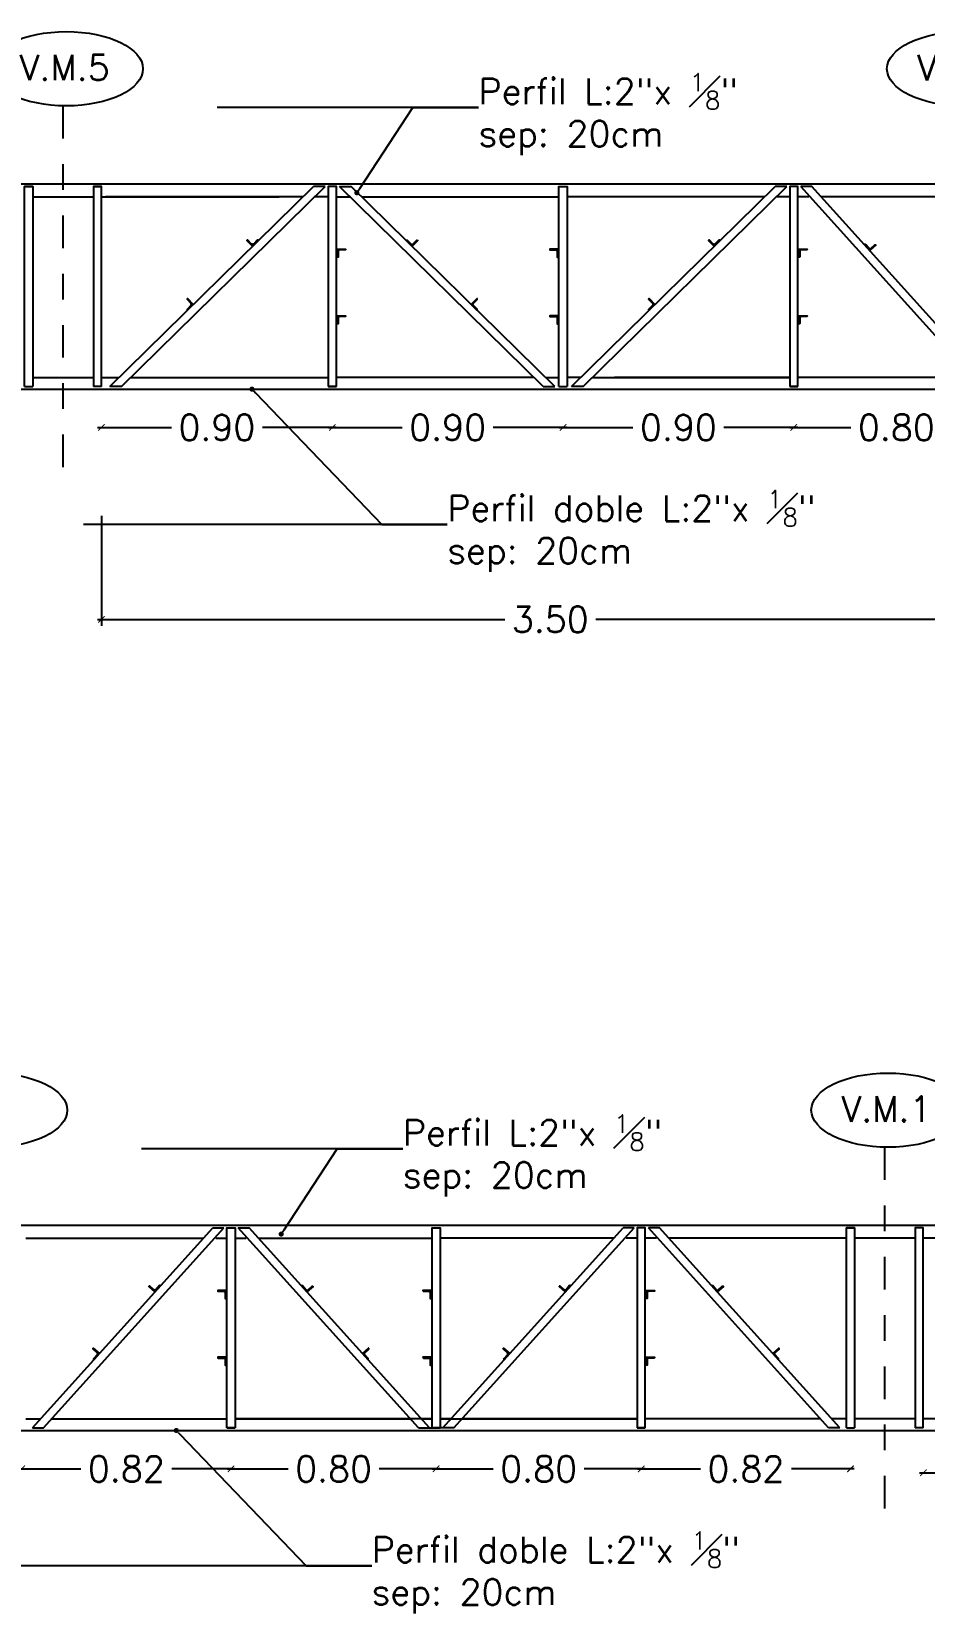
# Model space of a CAD drawing. Header units: millimetres. Extents: x 15 to 74, y 2 to 179.
# Drawn here: x 55.89 to 59.38, y 97.38 to 103.54 of the extents above; entities that cross this region are included whole.
import ezdxf
from ezdxf import colors
from ezdxf.entities.mleader import LeaderData, LeaderLine
from ezdxf.math import Vec2, Vec3

# ---------------------------------------------------------------- set-up
doc = ezdxf.new("R2010")
doc.units = ezdxf.units.MM
doc.linetypes.add('DASHDOT', pattern=[25.4, 12.7, -6.35, 0, -6.35])
for name, color, linetype in [('00-REFE', 2, 'Continuous'), ('Cordones', 4, 'Continuous'), ('Diagonales', 12, 'Continuous'), ('EjeV.M.1', 5, 'DASHDOT'), ('EjeV.M.2', 3, 'DASHDOT'), ('Vigas - frontal', 8, 'Continuous')]:
    doc.layers.add(name, color=color, linetype=linetype)
doc.styles.add('COTAS', font='simplex.shx')
doc.styles.add('ROMANS', font='romans')
doc.dimstyles.new('COTAS01', dxfattribs={"dimscale": 0.5, "dimtxt": 0.2, "dimasz": 0.05, "dimexe": 0.05, "dimexo": 1, "dimgap": 0.05, "dimtad": 0, "dimzin": 0, "dimdsep": 46, "dimtxsty": 'COTAS', "dimblk1": 'ARCHTICK', "dimblk2": 'ARCHTICK', "dimsah": 1, "dimcen": 0.05, "dimdle": 0.03, "dimclrd": 1, "dimclre": 1, "dimclrt": 2, "dimadec": 0, "dimazin": 0, "dimtfac": 1, "dimtofl": 0, "dimtmove": 0, "dimatfit": 3, "dimldrblk": 'ARCHTICK', "dimfxl": 1, "dimtolj": 1, "dimtzin": 0, "dimarcsym": 0})

# ---------------------------------------------------------------- blocks, each defined once
blk = doc.blocks.new('_Dot')
at = {"color": 0, "linetype": 'ByBlock', "lineweight": -2}
blk.add_line((-0.5, 0), (-1, 0), dxfattribs=at)
at = {"color": 0, "linetype": 'ByBlock', "const_width": 0.5}
blk.add_lwpolyline([(-0.25, 0, 1), (0.25, 0, 1)], format="xyb", close=True, dxfattribs=at)
blk = doc.blocks.new('_ARCHTICK')
at = {"color": 0, "linetype": 'ByBlock', "const_width": 0.15}
blk.add_lwpolyline([(-0.5, -0.5), (0.5, 0.5)], dxfattribs=at)
blk = doc.blocks.new('*D176')
at = {"layer": 'DEFPOINTS', "color": 0, "transparency": 16777216}
for p in [(57.06671849030002, 102.1578342334551), (57.9667184903, 102.1578342334551), (57.9667184903, 101.9983118959277)]:
    blk.add_point(p, dxfattribs=at)
at = {"layer": 'Diagonales', "color": 1, "lineweight": -2, "transparency": 16777216}
for p, q in [((57.05171849030002, 101.9983118959277), (57.33933753791906, 101.9983118959277)), ((57.9817184903, 101.9983118959277), (57.69409944268096, 101.9983118959277))]:
    blk.add_line(p, q, dxfattribs=at)
at = {"layer": 'Diagonales', "color": 1, "lineweight": -2, "transparency": 16777216, "xscale": 0.025, "yscale": 0.025, "zscale": 0.025, "rotation": 180}
blk.add_blockref('_ARCHTICK', (57.06671849030002, 101.9983118959277), dxfattribs=at)
at = {"layer": 'Diagonales', "color": 1, "lineweight": -2, "transparency": 16777216, "xscale": 0.025, "yscale": 0.025, "zscale": 0.025}
blk.add_blockref('_ARCHTICK', (57.9667184903, 101.9983118959277), dxfattribs=at)
at = {"layer": 'Diagonales', "color": 2, "transparency": 16777216, "insert": (57.51671849030001, 101.9983118959277), "char_height": 0.1, "attachment_point": 5, "style": 'COTAS'}
blk.add_mtext('\\A1;0.90', dxfattribs=at)
blk = doc.blocks.new('*D177')
at = {"layer": 'DEFPOINTS', "color": 0, "transparency": 16777216}
for p in [(57.9667184903, 102.1578342334551), (58.86671849029995, 102.1578342334551), (58.86671849029995, 101.9983118959277)]:
    blk.add_point(p, dxfattribs=at)
at = {"layer": 'Diagonales', "color": 1, "lineweight": -2, "transparency": 16777216}
for p, q in [((57.9517184903, 101.9983118959277), (58.23933753791902, 101.9983118959277)), ((58.88171849029995, 101.9983118959277), (58.59409944268092, 101.9983118959277))]:
    blk.add_line(p, q, dxfattribs=at)
at = {"layer": 'Diagonales', "color": 1, "lineweight": -2, "transparency": 16777216, "xscale": 0.025, "yscale": 0.025, "zscale": 0.025, "rotation": 180}
blk.add_blockref('_ARCHTICK', (57.9667184903, 101.9983118959277), dxfattribs=at)
at = {"layer": 'Diagonales', "color": 1, "lineweight": -2, "transparency": 16777216, "xscale": 0.025, "yscale": 0.025, "zscale": 0.025}
blk.add_blockref('_ARCHTICK', (58.86671849029995, 101.9983118959277), dxfattribs=at)
at = {"layer": 'Diagonales', "color": 2, "transparency": 16777216, "insert": (58.41671849029997, 101.9983118959277), "char_height": 0.1, "attachment_point": 5, "style": 'COTAS'}
blk.add_mtext('\\A1;0.90', dxfattribs=at)
blk = doc.blocks.new('*D178')
at = {"layer": 'DEFPOINTS', "color": 0, "transparency": 16777216}
for p in [(58.86671849029995, 102.1578342334551), (59.6667184902999, 102.1578342334551), (59.6667184902999, 101.9983118959277)]:
    blk.add_point(p, dxfattribs=at)
at = {"layer": 'Diagonales', "color": 1, "lineweight": -2, "transparency": 16777216}
for p, q in [((58.85171849029994, 101.9983118959277), (59.08933753791897, 101.9983118959277)), ((59.6817184902999, 101.9983118959277), (59.44409944268087, 101.9983118959277))]:
    blk.add_line(p, q, dxfattribs=at)
at = {"layer": 'Diagonales', "color": 1, "lineweight": -2, "transparency": 16777216, "xscale": 0.025, "yscale": 0.025, "zscale": 0.025, "rotation": 180}
blk.add_blockref('_ARCHTICK', (58.86671849029995, 101.9983118959277), dxfattribs=at)
at = {"layer": 'Diagonales', "color": 1, "lineweight": -2, "transparency": 16777216, "xscale": 0.025, "yscale": 0.025, "zscale": 0.025}
blk.add_blockref('_ARCHTICK', (59.6667184902999, 101.9983118959277), dxfattribs=at)
at = {"layer": 'Diagonales', "color": 2, "transparency": 16777216, "insert": (59.26671849029992, 101.9983118959277), "char_height": 0.1, "attachment_point": 5, "style": 'COTAS'}
blk.add_mtext('\\A1;0.80', dxfattribs=at)
blk = doc.blocks.new('*D181')
at = {"layer": 'DEFPOINTS', "color": 0, "transparency": 16777216}
for p in [(56.1667184902999, 102.1535872387551), (59.6667184902999, 102.1578342334551), (59.6667184902999, 101.2497263153947)]:
    blk.add_point(p, dxfattribs=at)
at = {"layer": 'Vigas - frontal', "color": 1, "lineweight": -2, "transparency": 16777216}
for p, q in [((56.1667184902999, 101.6535872387551), (56.1667184902999, 101.2247263153947)), ((59.6667184902999, 101.6578342334551), (59.6667184902999, 101.2247263153947)), ((56.1517184902999, 101.2497263153947), (57.73933753791895, 101.2497263153947)), ((59.6817184902999, 101.2497263153947), (58.09409944268085, 101.2497263153947))]:
    blk.add_line(p, q, dxfattribs=at)
at = {"layer": 'Vigas - frontal', "color": 1, "lineweight": -2, "transparency": 16777216, "xscale": 0.025, "yscale": 0.025, "zscale": 0.025, "rotation": 180}
blk.add_blockref('_ARCHTICK', (56.1667184902999, 101.2497263153947), dxfattribs=at)
at = {"layer": 'Vigas - frontal', "color": 1, "lineweight": -2, "transparency": 16777216, "xscale": 0.025, "yscale": 0.025, "zscale": 0.025}
blk.add_blockref('_ARCHTICK', (59.6667184902999, 101.2497263153947), dxfattribs=at)
at = {"layer": 'Vigas - frontal', "color": 2, "transparency": 16777216, "insert": (57.9167184902999, 101.2497263153947), "char_height": 0.1, "attachment_point": 5, "style": 'COTAS'}
blk.add_mtext('\\A1;3.50', dxfattribs=at)
blk = doc.blocks.new('*D184')
at = {"layer": 'DEFPOINTS', "color": 0, "transparency": 16777216}
for p in [(56.16671849030007, 102.1578342334551), (57.06671849030002, 102.1578342334551), (57.06671849030002, 101.9983118959277)]:
    blk.add_point(p, dxfattribs=at)
at = {"layer": 'Diagonales', "color": 1, "lineweight": -2, "transparency": 16777216}
for p, q in [((56.15171849030007, 101.9983118959277), (56.43933753791909, 101.9983118959277)), ((57.08171849030002, 101.9983118959277), (56.794099442681, 101.9983118959277))]:
    blk.add_line(p, q, dxfattribs=at)
at = {"layer": 'Diagonales', "color": 1, "lineweight": -2, "transparency": 16777216, "xscale": 0.025, "yscale": 0.025, "zscale": 0.025, "rotation": 180}
blk.add_blockref('_ARCHTICK', (56.16671849030007, 101.9983118959277), dxfattribs=at)
at = {"layer": 'Diagonales', "color": 1, "lineweight": -2, "transparency": 16777216, "xscale": 0.025, "yscale": 0.025, "zscale": 0.025}
blk.add_blockref('_ARCHTICK', (57.06671849030002, 101.9983118959277), dxfattribs=at)
at = {"layer": 'Diagonales', "color": 2, "transparency": 16777216, "insert": (56.61671849030004, 101.9983118959277), "char_height": 0.1, "attachment_point": 5, "style": 'COTAS'}
blk.add_mtext('\\A1;0.90', dxfattribs=at)
blk = doc.blocks.new('*D189')
at = {"layer": 'DEFPOINTS', "color": 0, "transparency": 16777216}
for p in [(56.67171849030001, 98.09810562860386), (57.47171849029996, 98.09810562860386), (57.47171849029996, 97.93858329107644)]:
    blk.add_point(p, dxfattribs=at)
at = {"layer": 'Diagonales', "color": 1, "lineweight": -2, "transparency": 16777216}
for p, q in [((56.65671849030001, 97.93858329107644), (56.89433753791904, 97.93858329107644)), ((57.48671849029996, 97.93858329107644), (57.24909944268094, 97.93858329107644))]:
    blk.add_line(p, q, dxfattribs=at)
at = {"layer": 'Diagonales', "color": 1, "lineweight": -2, "transparency": 16777216, "xscale": 0.025, "yscale": 0.025, "zscale": 0.025, "rotation": 180}
blk.add_blockref('_ARCHTICK', (56.67171849030001, 97.93858329107644), dxfattribs=at)
at = {"layer": 'Diagonales', "color": 1, "lineweight": -2, "transparency": 16777216, "xscale": 0.025, "yscale": 0.025, "zscale": 0.025}
blk.add_blockref('_ARCHTICK', (57.47171849029996, 97.93858329107644), dxfattribs=at)
at = {"layer": 'Diagonales', "color": 2, "transparency": 16777216, "insert": (57.07171849029999, 97.93858329107644), "char_height": 0.1, "attachment_point": 5, "style": 'COTAS'}
blk.add_mtext('\\A1;0.80', dxfattribs=at)
blk = doc.blocks.new('*D190')
at = {"layer": 'DEFPOINTS', "color": 0, "transparency": 16777216}
for p in [(57.47171849029996, 98.09810562860386), (58.27171849029992, 98.09810562860386), (58.27171849029992, 97.93858329107644)]:
    blk.add_point(p, dxfattribs=at)
at = {"layer": 'Diagonales', "color": 1, "lineweight": -2, "transparency": 16777216}
for p, q in [((57.45671849029996, 97.93858329107644), (57.69433753791899, 97.93858329107644)), ((58.28671849029992, 97.93858329107644), (58.04909944268089, 97.93858329107644))]:
    blk.add_line(p, q, dxfattribs=at)
at = {"layer": 'Diagonales', "color": 1, "lineweight": -2, "transparency": 16777216, "xscale": 0.025, "yscale": 0.025, "zscale": 0.025, "rotation": 180}
blk.add_blockref('_ARCHTICK', (57.47171849029996, 97.93858329107644), dxfattribs=at)
at = {"layer": 'Diagonales', "color": 1, "lineweight": -2, "transparency": 16777216, "xscale": 0.025, "yscale": 0.025, "zscale": 0.025}
blk.add_blockref('_ARCHTICK', (58.27171849029992, 97.93858329107644), dxfattribs=at)
at = {"layer": 'Diagonales', "color": 2, "transparency": 16777216, "insert": (57.87171849029994, 97.93858329107644), "char_height": 0.1, "attachment_point": 5, "style": 'COTAS'}
blk.add_mtext('\\A1;0.80', dxfattribs=at)
blk = doc.blocks.new('*D191')
at = {"layer": 'DEFPOINTS', "color": 0, "transparency": 16777216}
for p in [(58.27171849029992, 98.09810562860383), (59.08756849029987, 98.09810562860389), (59.08756849029987, 97.93858329107647)]:
    blk.add_point(p, dxfattribs=at)
at = {"layer": 'Diagonales', "color": 1, "lineweight": -2, "transparency": 16777216}
for p, q in [((58.25671849029992, 97.93858329107647), (58.50226253791894, 97.93858329107647)), ((59.10256849029987, 97.93858329107647), (58.85702444268085, 97.93858329107647))]:
    blk.add_line(p, q, dxfattribs=at)
at = {"layer": 'Diagonales', "color": 1, "lineweight": -2, "transparency": 16777216, "xscale": 0.025, "yscale": 0.025, "zscale": 0.025, "rotation": 180}
blk.add_blockref('_ARCHTICK', (58.27171849029992, 97.93858329107647), dxfattribs=at)
at = {"layer": 'Diagonales', "color": 1, "lineweight": -2, "transparency": 16777216, "xscale": 0.025, "yscale": 0.025, "zscale": 0.025}
blk.add_blockref('_ARCHTICK', (59.08756849029987, 97.93858329107647), dxfattribs=at)
at = {"layer": 'Diagonales', "color": 2, "transparency": 16777216, "insert": (58.6796434902999, 97.93858329107647), "char_height": 0.1, "attachment_point": 5, "style": 'COTAS'}
blk.add_mtext('\\A1;0.82', dxfattribs=at)
blk = doc.blocks.new('*D192')
at = {"layer": 'DEFPOINTS', "color": 0, "transparency": 16777216}
for p in [(55.85586849030005, 98.09810562860389), (56.67171849030001, 98.09810562860383), (56.67171849030001, 97.93858329107641)]:
    blk.add_point(p, dxfattribs=at)
at = {"layer": 'Diagonales', "color": 1, "lineweight": -2, "transparency": 16777216}
for p, q in [((55.84086849030005, 97.93858329107641), (56.08641253791908, 97.93858329107641)), ((56.68671849030001, 97.93858329107641), (56.44117444268098, 97.93858329107641))]:
    blk.add_line(p, q, dxfattribs=at)
at = {"layer": 'Diagonales', "color": 1, "lineweight": -2, "transparency": 16777216, "xscale": 0.025, "yscale": 0.025, "zscale": 0.025, "rotation": 180}
blk.add_blockref('_ARCHTICK', (55.85586849030005, 97.93858329107641), dxfattribs=at)
at = {"layer": 'Diagonales', "color": 1, "lineweight": -2, "transparency": 16777216, "xscale": 0.025, "yscale": 0.025, "zscale": 0.025}
blk.add_blockref('_ARCHTICK', (56.67171849030001, 97.93858329107641), dxfattribs=at)
at = {"layer": 'Diagonales', "color": 2, "transparency": 16777216, "insert": (56.26379349030003, 97.93858329107641), "char_height": 0.1, "attachment_point": 5, "style": 'COTAS'}
blk.add_mtext('\\A1;0.82', dxfattribs=at)
blk = doc.blocks.new('*D195')
at = {"layer": 'DEFPOINTS', "color": 0, "transparency": 16777216}
for p in [(59.37171849030005, 98.13310562860384), (62.81670983432576, 98.13358571537846), (62.81673904975126, 97.92394259816582)]:
    blk.add_point(p, dxfattribs=at)
at = {"layer": 'Diagonales', "color": 1, "lineweight": -2, "transparency": 16777216}
for p, q in [((59.3567477058712, 97.92346042102267), (60.91448147472204, 97.92367750353641)), ((62.8317390496056, 97.92394468853438), (61.27400528075476, 97.92372760602063))]:
    blk.add_line(p, q, dxfattribs=at)
at = {"layer": 'Diagonales', "color": 1, "lineweight": -2, "transparency": 16777216, "xscale": 0.025, "yscale": 0.025, "zscale": 0.025}
for p, rotation in [((59.37174770572555, 97.92346251139121), 180.0079846197162), ((62.81673904975126, 97.92394259816582), 0.007984619716148736)]:
    blk.add_blockref('_ARCHTICK', p, dxfattribs=dict(at, rotation=rotation))
at = {"layer": 'Diagonales', "color": 2, "transparency": 16777216, "insert": (61.0942433777384, 97.92370255477852), "char_height": 0.1, "attachment_point": 5, "rotation": 0.007984619716148736, "style": 'COTAS'}
blk.add_mtext('\\A1;3.44', dxfattribs=at)

msp = doc.modelspace()

# ---------------------------------------------------------------- linework, layer by layer
at = {"layer": 'Cordones'}
for p, q in [((52.36171849029941, 102.9477941767154), (64.36171849030046, 102.9477941767153)), ((56.1667184902999, 102.8969941767154), (56.85928794671898, 102.8969941767154)), ((56.9519407519831, 102.8969941767155), (56.18256849030007, 102.8969941767155)), ((57.05086849030002, 102.8969941767155), (56.99761033536595, 102.8969941767155)), ((57.08256849030002, 102.8969941767155), (57.13582664523409, 102.8969941767155)), ((57.18149622861694, 102.8969941767155), (57.9508684903, 102.8969941767155)), ((58.75194075198303, 102.8969941767154), (57.9825684903, 102.8969941767154)), ((58.85086849029994, 102.8969941767154), (58.79761033536587, 102.8969941767154)), ((58.925835760778, 102.8969941767154), (58.88256849029995, 102.8969941767154)), ((59.6667184902999, 102.8969941767154), (58.97414903388082, 102.8969941767154)), ((56.1667184902999, 102.1928342334551), (56.23493198653912, 102.1928342334551)), ((56.28060156992211, 102.1928342334551), (57.05086849030002, 102.1928342334551)), ((57.85283541067795, 102.1928342334551), (57.08256849030005, 102.1928342334551)), ((57.89850499406091, 102.1928342334551), (57.9508684903, 102.1928342334551)), ((58.02446574676529, 102.1928342334551), (57.9825684903, 102.1928342334551)), ((58.03493198653908, 102.1928342334551), (57.9825684903, 102.1928342334551)), ((58.08060156992204, 102.1928342334551), (58.85086849029994, 102.1928342334551)), ((58.85086849029994, 102.1928342334551), (58.16755013856823, 102.1928342334551)), ((59.56588684203166, 102.1928342334551), (58.88256849029995, 102.1928342334551)), ((52.36171849029918, 102.1477941491189), (64.36171849030069, 102.1478391476088)), ((52.06671849029956, 98.88806557186422), (62.81671849030002, 98.88806557186413)), ((55.87171849030005, 98.8372655718642), (56.56428794671913, 98.83726557186418)), ((56.61260121982195, 98.8372655718642), (56.65586849030001, 98.8372655718642)), ((56.68756849030001, 98.8372655718642), (56.73083576077806, 98.8372655718642)), ((56.77914903388086, 98.8372655718642), (57.45586849029996, 98.8372655718642)), ((58.16428794671907, 98.8372655718642), (57.48756849029996, 98.8372655718642)), ((58.25586849029992, 98.8372655718642), (58.21260121982186, 98.8372655718642)), ((58.33083576077797, 98.8372655718642), (58.28756849029992, 98.8372655718642)), ((59.07171849029987, 98.8372655718642), (58.37914903388079, 98.83726557186417)), ((60.105843507375, 98.8372655718642), (59.37171849030005, 98.8372655718642)), ((55.87171849030005, 98.13310562860386), (55.92946574676512, 98.13310562860386)), ((55.97255013856829, 98.13310562860386), (56.65586849030001, 98.13310562860386)), ((56.68756849030001, 98.13310562860386), (57.37088684203172, 98.13310562860386)), ((57.45586849029996, 98.13310562860383), (56.68756849030001, 98.13310562860383)), ((57.41397123383467, 98.13310562860386), (57.45586849029996, 98.13310562860386)), ((57.48756849029996, 98.13310562860383), (58.25586849029992, 98.13310562860383)), ((57.52946574676525, 98.13310562860386), (57.48756849029996, 98.13310562860386)), ((58.25586849029992, 98.13310562860386), (57.5725501385682, 98.13310562860386)), ((58.97088684203163, 98.13310562860386), (58.28756849029992, 98.13310562860386)), ((59.07171849029987, 98.13310562860386), (59.01397123383481, 98.13310562860386)), ((59.42946574676557, 98.13310562860386), (59.37171849030005, 98.13310562860386)), ((52.06671849029934, 98.0880655442677), (62.81671849030002, 98.08810585541488))]:
    msp.add_line(p, q, dxfattribs=at)
at = {"layer": 'Diagonales'}
for p, q in [((56.19925255310292, 102.1577941767154), (56.99348523049269, 102.9377941767154)), ((57.03915481387551, 102.9377941767154), (56.99348523049269, 102.9377941767154)), ((57.09428216672455, 102.9377941767154), (57.13995175010737, 102.9377941767154)), ((57.93418442749714, 102.1577941767154), (57.13995175010737, 102.9377941767154)), ((57.99925255310285, 102.1577941767154), (58.79348523049262, 102.9377941767154)), ((58.83915481387544, 102.9377941767154), (58.79348523049262, 102.9377941767154)), ((58.88256849029995, 102.9377941767154), (58.85086849029994, 102.9377941767154)), ((58.93736655852717, 102.9377941767154), (58.89428216672445, 102.9377941767154)), ((59.64056094029092, 102.1577941767154), (58.93736655852695, 102.9377941767155)), ((56.24492213648591, 102.1577941767154), (56.19925255310295, 102.1577941767154)), ((57.05086849030002, 102.1578342334551), (57.08256849030002, 102.1578342334551)), ((57.08256849030002, 102.1578342334551), (57.05086849030002, 102.1578342334551)), ((57.88851484411416, 102.1577941767154), (57.93418442749712, 102.1577941767154)), ((57.9508684903, 102.1578342334551), (57.9825684903, 102.1578342334551)), ((58.04492213648584, 102.1577941767154), (57.99925255310288, 102.1577941767154)), ((58.85086849029994, 102.1578342334551), (58.88256849029995, 102.1578342334551)), ((58.88256849029995, 102.1578342334551), (58.85086849029994, 102.1578342334551)), ((55.89787604030903, 98.0980655718642), (56.60107042207301, 98.87806557186425)), ((56.60107042207278, 98.87806557186417), (56.6441548138755, 98.87806557186417)), ((56.65586849030001, 98.87806557186417), (56.68756849030001, 98.87806557186417)), ((56.69928216672452, 98.87806557186417), (56.74236655852701, 98.87806557186417)), ((57.44556094029099, 98.0980655718642), (56.74236655852701, 98.87806557186425)), ((57.49787604030894, 98.0980655718642), (58.20107042207292, 98.87806557186425)), ((58.24415481387541, 98.87806557186417), (58.20107042207292, 98.87806557186417)), ((58.28756849029992, 98.87806557186417), (58.25586849029992, 98.87806557186417)), ((58.34236655852715, 98.87806557186417), (58.29928216672442, 98.87806557186417)), ((59.0455609402909, 98.0980655718642), (58.34236655852692, 98.87806557186425)), ((59.10341849029987, 98.87806557186417), (59.07171849029987, 98.87806557186417)), ((59.37171849030005, 98.87806557186417), (59.34001849030005, 98.87806557186417)), ((55.8978760403088, 98.09806557186414), (55.94096043211175, 98.09806557186414)), ((56.65586849030001, 98.09810562860386), (56.68756849030001, 98.09810562860386)), ((56.68756849030001, 98.09810562860383), (56.65586849030001, 98.09810562860383)), ((57.40247654848827, 98.09806557186414), (57.48171849030086, 98.09806557186414)), ((57.45586849029996, 98.09810562860386), (57.48756849029996, 98.09810562860386)), ((57.54096043211166, 98.09806557186414), (57.46171849029906, 98.09806557186414)), ((58.25586849029992, 98.09810562860383), (58.28756849029992, 98.09810562860383)), ((58.28756849029992, 98.09810562860386), (58.25586849029992, 98.09810562860386)), ((59.04556094029113, 98.09806557186414), (59.00247654848818, 98.09806557186414))]:
    msp.add_line(p, q, dxfattribs=at)
for points in [[(56.24492213648591, 102.1577941767154), (57.03915481387551, 102.9377941767154)], [(57.08256849030002, 102.1578342334551), (57.08256849030002, 102.9377941767155), (57.05086849030002, 102.9377941767155), (57.05086849030002, 102.1578342334551)], [(57.88851484411416, 102.1577941767154), (57.09428216672455, 102.9377941767154)], [(57.9508684903, 102.1578342334551), (57.9508684903, 102.9377941767154), (57.9825684903, 102.9377941767154), (57.9825684903, 102.1578342334551)], [(58.04492213648584, 102.1577941767154), (58.83915481387544, 102.9377941767154)], [(58.88256849029995, 102.1578342334551), (58.88256849029995, 102.9377941767154), (58.85086849029994, 102.9377941767154), (58.85086849029994, 102.1578342334551)], [(59.5974765484882, 102.1577941767154), (58.89428216672445, 102.9377941767154)], [(55.94096043211175, 98.09806557186414), (56.6441548138755, 98.87806557186414)], [(56.65586849030001, 98.09810562860386), (56.65586849030001, 98.8780655718642), (56.68756849030001, 98.8780655718642), (56.68756849030001, 98.09810562860386)], [(57.40247654848827, 98.09806557186414), (56.69928216672452, 98.87806557186414)], [(57.45586849029996, 98.09810562860386), (57.45586849029996, 98.8780655718642), (57.48756849029996, 98.8780655718642), (57.48756849029996, 98.09810562860386)], [(57.54096043211166, 98.09806557186414), (58.24415481387541, 98.87806557186414)], [(58.28756849029992, 98.09810562860386), (58.28756849029992, 98.8780655718642), (58.25586849029992, 98.8780655718642), (58.25586849029992, 98.09810562860386)], [(59.00247654848818, 98.09806557186414), (58.29928216672442, 98.87806557186414)]]:
    msp.add_lwpolyline(points, dxfattribs=at)
for points in [[(56.73377439906648, 102.7282446716892), (56.733279876902, 102.7277492447735), (56.75571563865512, 102.7053544553227), (56.77811042810598, 102.727790217076), (56.77761500119055, 102.7282847392404, 0.414213562373095), (56.77407946876096, 102.7282815079864), (56.7592438038252, 102.7134187005158, -0.414213562373095), (56.75217273896644, 102.7134122380075), (56.73730993149587, 102.7282479029434, 0.414213562373095)], [(57.39966258153359, 102.7282446716892), (57.40015710369806, 102.7277492447735), (57.37772134194495, 102.7053544553227), (57.35532655249409, 102.7277902170759), (57.35582197940951, 102.7282847392404, -0.414213562373095), (57.35935751183911, 102.7282815079864), (57.37419317677487, 102.7134187005158, 0.414213562373095), (57.38126424163363, 102.7134122380075), (57.39612704910419, 102.7282479029433, -0.414213562373095)], [(58.5337743990664, 102.7282446716892), (58.53327987690193, 102.7277492447735), (58.55571563865504, 102.7053544553227), (58.5781104281059, 102.7277902170759), (58.57761500119048, 102.7282847392404, 0.414213562373095), (58.57407946876089, 102.7282815079864), (58.55924380382513, 102.7134187005158, -0.414213562373095), (58.55217273896636, 102.7134122380075), (58.5373099314958, 102.7282479029433, 0.414213562373095)], [(57.08754170700402, 102.661957528962), (57.08684170700397, 102.661957528962), (57.08684170700397, 102.693657528962), (57.11854170700397, 102.693657528962), (57.11854170700397, 102.6929575289621, -0.414213562373095), (57.11604170700392, 102.690457528962), (57.09504170700419, 102.690457528962, 0.414213562373095), (57.09004170700408, 102.685457528962), (57.09004170700408, 102.6644575289621, -0.414213562373095)], [(57.94589527359599, 102.661957528962), (57.94659527359605, 102.661957528962), (57.94659527359605, 102.693657528962), (57.91489527359604, 102.693657528962), (57.91489527359604, 102.6929575289621, 0.414213562373095), (57.9173952735961, 102.690457528962), (57.93839527359583, 102.690457528962, -0.414213562373095), (57.94339527359594, 102.685457528962), (57.94339527359594, 102.6644575289621, 0.414213562373095)], [(58.88754170700395, 102.661957528962), (58.8868417070039, 102.661957528962), (58.8868417070039, 102.693657528962), (58.9185417070039, 102.693657528962), (58.9185417070039, 102.6929575289621, -0.414213562373095), (58.91604170700384, 102.690457528962), (58.89504170700411, 102.690457528962, 0.414213562373095), (58.890041707004, 102.685457528962), (58.890041707004, 102.6644575289621, -0.414213562373095)], [(59.18637045213654, 102.710082459119), (59.18683396843153, 102.7095579091745), (59.16307934951783, 102.6885672426712), (59.14208868301444, 102.712321861585), (59.14261323295864, 102.71278537788, -0.414213562373095), (59.1461420409571, 102.7125674005607), (59.1600475298078, 102.6968309022266, 0.414213562373095), (59.16710514580427, 102.6963949475877), (59.18284164413831, 102.7103004364384, -0.414213562373095)], [(56.50178919153026, 102.500208558287), (56.50228371369522, 102.5007039852027), (56.52471947545007, 102.4783091957537), (56.50232468600092, 102.4558734339988), (56.5018292590855, 102.4563679561631, -0.414213562373095), (56.50182602783073, 102.4599034885925), (56.51666169276567, 102.4747662960643, 0.414213562373095), (56.51665523025636, 102.481837360923), (56.50179242278483, 102.4966730258576, -0.414213562373095)], [(57.6316477890698, 102.500208558287), (57.63115326690485, 102.5007039852027), (57.60871750515, 102.4783091957537), (57.63111229459915, 102.4558734339988), (57.63160772151457, 102.4563679561631, 0.414213562373095), (57.63161095276934, 102.4599034885925), (57.6167752878344, 102.4747662960643, -0.414213562373095), (57.6167817503437, 102.481837360923), (57.63164455781524, 102.4966730258576, 0.414213562373095)], [(58.30178919153019, 102.500208558287), (58.30228371369515, 102.5007039852027), (58.32471947545, 102.4783091957537), (58.30232468600084, 102.4558734339988), (58.30182925908542, 102.4563679561631, -0.414213562373095), (58.30182602783066, 102.4599034885925), (58.31666169276559, 102.4747662960643, 0.414213562373095), (58.31665523025629, 102.481837360923), (58.30179242278476, 102.4966730258576, -0.414213562373095)], [(57.08754170700402, 102.4019708812086), (57.08684170700397, 102.4019708812086), (57.08684170700397, 102.4336708812086), (57.11854170700397, 102.4336708812086), (57.11854170700397, 102.4329708812086, -0.414213562373095), (57.11604170700392, 102.4304708812086), (57.09504170700419, 102.4304708812086, 0.414213562373095), (57.09004170700408, 102.4254708812086), (57.09004170700408, 102.4044708812086, -0.414213562373095)], [(57.94589527359599, 102.4019708812085), (57.94659527359605, 102.4019708812085), (57.94659527359605, 102.4336708812085), (57.91489527359604, 102.4336708812085), (57.91489527359604, 102.4329708812086, 0.414213562373095), (57.9173952735961, 102.4304708812085), (57.93839527359583, 102.4304708812085, -0.414213562373095), (57.94339527359594, 102.4254708812086), (57.94339527359594, 102.4044708812086, 0.414213562373095)], [(58.88754170700395, 102.4019708812085), (58.8868417070039, 102.4019708812085), (58.8868417070039, 102.4336708812085), (58.9185417070039, 102.4336708812085), (58.9185417070039, 102.4329708812086, -0.414213562373095), (58.91604170700384, 102.4304708812085), (58.89504170700411, 102.4304708812085, 0.414213562373095), (58.890041707004, 102.4254708812086), (58.890041707004, 102.4044708812086, -0.414213562373095)], [(56.35206652846341, 98.65035385426776), (56.35160301216843, 98.64982930432328), (56.37535763108212, 98.62883863781994), (56.39634829758552, 98.65259325673375), (56.39582374764132, 98.65305677302874, 0.414213562373095), (56.39229493964285, 98.65283879570941), (56.37838945079216, 98.63710229737538, -0.414213562373095), (56.37133183479568, 98.63666634273645), (56.35559533646165, 98.6505718315872, 0.414213562373095)], [(56.65089527359601, 98.60222892411076), (56.65159527359606, 98.60222892411076), (56.65159527359606, 98.63392892411076), (56.61989527359606, 98.63392892411076), (56.61989527359606, 98.63322892411082, 0.414213562373095), (56.62239527359611, 98.63072892411077), (56.64339527359584, 98.63072892411077, -0.414213562373095), (56.64839527359595, 98.62572892411077), (56.64839527359595, 98.60472892411082, 0.414213562373095)], [(56.99137045213661, 98.65035385426776), (56.99183396843159, 98.64982930432328), (56.96807934951789, 98.62883863781994), (56.9470886830145, 98.65259325673375), (56.9476132329587, 98.65305677302874, -0.414213562373095), (56.95114204095717, 98.65283879570941), (56.96504752980786, 98.63710229737538, 0.414213562373095), (56.97210514580433, 98.63666634273645), (56.98784164413837, 98.6505718315872, -0.414213562373095)], [(57.45089527359596, 98.60222892411076), (57.45159527359601, 98.60222892411076), (57.45159527359601, 98.63392892411076), (57.41989527359601, 98.63392892411076), (57.41989527359601, 98.63322892411082, 0.414213562373095), (57.42239527359607, 98.63072892411077), (57.4433952735958, 98.63072892411077, -0.414213562373095), (57.44839527359591, 98.62572892411077), (57.44839527359591, 98.60472892411082, 0.414213562373095)], [(57.95206652846332, 98.65035385426776), (57.95160301216833, 98.64982930432328), (57.97535763108203, 98.62883863781994), (57.99634829758543, 98.65259325673375), (57.99582374764123, 98.65305677302874, 0.414213562373095), (57.99229493964276, 98.65283879570941), (57.97838945079206, 98.63710229737538, -0.414213562373095), (57.97133183479559, 98.63666634273645), (57.95559533646156, 98.6505718315872, 0.414213562373095)], [(58.29254170700392, 98.60222892411076), (58.29184170700387, 98.60222892411076), (58.29184170700387, 98.63392892411076), (58.32354170700387, 98.63392892411076), (58.32354170700387, 98.63322892411082, -0.414213562373095), (58.32104170700381, 98.63072892411077), (58.30004170700408, 98.63072892411077, 0.414213562373095), (58.29504170700397, 98.62572892411077), (58.29504170700397, 98.60472892411082, -0.414213562373095)], [(58.59137045213652, 98.65035385426776), (58.5918339684315, 98.64982930432328), (58.5680793495178, 98.62883863781994), (58.54708868301441, 98.65259325673375), (58.54761323295861, 98.65305677302874, -0.414213562373095), (58.55114204095707, 98.65283879570941), (58.56504752980777, 98.63710229737538, 0.414213562373095), (58.57210514580424, 98.63666634273645), (58.58784164413828, 98.6505718315872, -0.414213562373095)], [(56.13436082663156, 98.4086477663819), (56.134824342927, 98.40917231632639), (56.1585789618423, 98.38818164982493), (56.13758829534072, 98.36442703090964), (56.13706374539652, 98.3648905472044, -0.414213562373095), (56.13684576807645, 98.36841935520263), (56.15075125692624, 98.3841558535378, 0.414213562373095), (56.15031530228634, 98.39121346953416), (56.1345788039514, 98.40511895838367, -0.414213562373095)], [(56.65089527359601, 98.3422422763573), (56.65159527359606, 98.3422422763573), (56.65159527359606, 98.3739422763573), (56.61989527359606, 98.3739422763573), (56.61989527359606, 98.37324227635736, 0.414213562373095), (56.62239527359611, 98.3707422763573), (56.64339527359584, 98.3707422763573, -0.414213562373095), (56.64839527359595, 98.36574227635731), (56.64839527359595, 98.34474227635735, 0.414213562373095)], [(57.20907615396845, 98.4086477663819), (57.20861263767301, 98.40917231632639), (57.18485801875772, 98.38818164982493), (57.2058486852593, 98.36442703090964), (57.2063732352035, 98.3648905472044, 0.414213562373095), (57.20659121252356, 98.36841935520263), (57.19268572367378, 98.3841558535378, -0.414213562373095), (57.19312167831367, 98.39121346953416), (57.20885817664862, 98.40511895838367, 0.414213562373095)], [(57.45089527359596, 98.3422422763573), (57.45159527359601, 98.3422422763573), (57.45159527359601, 98.3739422763573), (57.41989527359601, 98.3739422763573), (57.41989527359601, 98.37324227635736, 0.414213562373095), (57.42239527359607, 98.3707422763573), (57.4433952735958, 98.3707422763573, -0.414213562373095), (57.44839527359591, 98.36574227635731), (57.44839527359591, 98.34474227635735, 0.414213562373095)], [(57.73436082663147, 98.4086477663819), (57.73482434292691, 98.40917231632639), (57.7585789618422, 98.38818164982493), (57.73758829534063, 98.36442703090964), (57.73706374539643, 98.3648905472044, -0.414213562373095), (57.73684576807636, 98.36841935520263), (57.75075125692615, 98.3841558535378, 0.414213562373095), (57.75031530228625, 98.39121346953416), (57.73457880395131, 98.40511895838367, -0.414213562373095)], [(58.29254170700392, 98.3422422763573), (58.29184170700387, 98.3422422763573), (58.29184170700387, 98.3739422763573), (58.32354170700387, 98.3739422763573), (58.32354170700387, 98.37324227635736, -0.414213562373095), (58.32104170700381, 98.3707422763573), (58.30004170700408, 98.3707422763573, 0.414213562373095), (58.29504170700397, 98.36574227635731), (58.29504170700397, 98.34474227635735, -0.414213562373095)], [(58.80907615396836, 98.4086477663819), (58.80861263767292, 98.40917231632639), (58.78485801875763, 98.38818164982493), (58.80584868525921, 98.36442703090964), (58.80637323520341, 98.3648905472044, 0.414213562373095), (58.80659121252347, 98.36841935520263), (58.79268572367369, 98.3841558535378, -0.414213562373095), (58.79312167831358, 98.39121346953416), (58.80885817664853, 98.40511895838367, 0.414213562373095)]]:
    msp.add_lwpolyline(points, format="xyb", close=True, dxfattribs=at)
for centre in [(56.02912101963346, 103.3966597910926), (59.52912085083943, 103.3965576233074), (55.73412101963362, 99.3369311862414), (59.23412085083959, 99.3368290184562)]:
    msp.add_ellipse(centre, major_axis=(-0.2991934380718817, 0), ratio=0.4837813537753965, dxfattribs=at)
at = {"layer": 'EjeV.M.1', "ltscale": 0.01}
msp.add_line((59.22171849029996, 97.7838598086854), (59.22171849029996, 99.19231139178271), dxfattribs=at)
at = {"layer": 'EjeV.M.2', "ltscale": 0.01}
msp.add_line((56.01671865909384, 101.8435884135366), (56.01671865909384, 103.2520399966339), dxfattribs=at)
at = {"layer": 'Vigas - frontal'}
for p, q in [((55.89841849029972, 102.9377941767154), (55.86671849029972, 102.9377941767154)), ((56.1350184902999, 102.9377941767154), (56.1667184902999, 102.9377941767154)), ((55.89841849029972, 102.8969941767154), (56.1350184902999, 102.8969941767154)), ((55.89841849029972, 102.1928342334551), (56.1350184902999, 102.1928342334551)), ((55.86671849029972, 102.1578342334551), (55.89841849029972, 102.1578342334551)), ((56.1667184902999, 102.1578342334551), (56.1350184902999, 102.1578342334551)), ((59.34001849030005, 98.8372655718642), (59.10341849029987, 98.8372655718642)), ((59.34001849030005, 98.13310562860386), (59.10341849029987, 98.13310562860386)), ((59.07171849029987, 98.09810562860389), (59.10341849029987, 98.09810562860389)), ((59.37171849030005, 98.09810562860389), (59.34001849030005, 98.09810562860389))]:
    msp.add_line(p, q, dxfattribs=at)
for points in [[(55.86671849029972, 102.1578342334551), (55.86671849029972, 102.9377941767154), (55.89841849029972, 102.9377941767154), (55.89841849029972, 102.1578342334551)], [(56.1667184902999, 102.1578342334551), (56.1667184902999, 102.9377941767154), (56.1350184902999, 102.9377941767154), (56.1350184902999, 102.1578342334551)], [(59.07171849029987, 98.09810562860389), (59.07171849029987, 98.87806557186423), (59.10341849029987, 98.87806557186423), (59.10341849029987, 98.09810562860389)], [(59.37171849030005, 98.09810562860389), (59.37171849030005, 98.87806557186423), (59.34001849030005, 98.87806557186423), (59.34001849030005, 98.09810562860389)]]:
    msp.add_lwpolyline(points, dxfattribs=at)

# ---------------------------------------------------------------- texts
at = {"layer": '00-REFE', "linetype": 'ByBlock', "style": 'ROMANS'}
for s, p in [('V.M.5', (55.84705487296816, 103.351578680223)), ('V.M.1', (59.34705470417413, 103.3514765124378)), ('V.M.1', (59.05205470417428, 99.29174790758663))]:
    msp.add_text(s, height=0.1, dxfattribs=at).set_placement(p)

# ---------------------------------------------------------------- dimensions: what is measured, and where the dimension line sits
at = {"layer": 'Diagonales'}
for base, p1, p2, picture, middle in [((57.06671849030002, 101.9983118959277), (56.16671849030007, 102.1578342334551), (57.06671849030002, 102.1578342334551), '*D184', (56.61671849030004, 101.9983118959277)), ((57.9667184903, 101.9983118959277), (57.06671849030002, 102.1578342334551), (57.9667184903, 102.1578342334551), '*D176', (57.51671849030001, 101.9983118959277)), ((58.86671849029995, 101.9983118959277), (57.9667184903, 102.1578342334551), (58.86671849029995, 102.1578342334551), '*D177', (58.41671849029997, 101.9983118959277)), ((59.6667184902999, 101.9983118959277), (58.86671849029995, 102.1578342334551), (59.6667184902999, 102.1578342334551), '*D178', (59.26671849029992, 101.9983118959277)), ((56.67171849030001, 97.93858329107641), (55.85586849030005, 98.09810562860389), (56.67171849030001, 98.09810562860383), '*D192', (56.26379349030003, 97.93858329107641)), ((57.47171849029996, 97.93858329107644), (56.67171849030001, 98.09810562860386), (57.47171849029996, 98.09810562860386), '*D189', (57.07171849029999, 97.93858329107644)), ((58.27171849029992, 97.93858329107644), (57.47171849029996, 98.09810562860386), (58.27171849029992, 98.09810562860386), '*D190', (57.87171849029994, 97.93858329107644)), ((59.08756849029987, 97.93858329107647), (58.27171849029992, 98.09810562860383), (59.08756849029987, 98.09810562860389), '*D191', (58.6796434902999, 97.93858329107647))]:
    dim = msp.add_linear_dim(base=base, p1=p1, p2=p2, dimstyle='COTAS01', override={"dimse1": 1, "dimse2": 1}, dxfattribs=at)
    dim.commit()
    dim.dimension.update_dxf_attribs({"geometry": picture, "text_midpoint": middle})
dim = msp.add_aligned_dim(p1=(59.37171849030005, 98.13310562860386), p2=(62.81670983432576, 98.13358571537847), distance=-0.2096431192483503, dimstyle='COTAS01', override={"dimse1": 1, "dimse2": 1}, dxfattribs=at)
dim.commit()
dim.dimension.update_dxf_attribs({"geometry": '*D195', "text_midpoint": (61.0942433777384, 97.92370255477852)})
at = {"layer": 'Vigas - frontal'}
dim = msp.add_linear_dim(base=(59.6667184902999, 101.2497263153947), p1=(56.1667184902999, 102.1535872387551), p2=(59.6667184902999, 102.1578342334551), dimstyle='COTAS01', dxfattribs=at)
dim.commit()
dim.dimension.update_dxf_attribs({"geometry": '*D181', "text_midpoint": (57.9167184902999, 101.2497263153947)})

# ---------------------------------------------------------------- leaders
at = {"layer": '00-REFE'}
ml = msp.add_multileader_mtext('Standard', dxfattribs=at)
ml.set_content('\\A1;Perfil L:2"x {\\H0.7x;\\S1#8;}"\\Psep: 20cm', color=256, style='ROMANS')
ml.set_leader_properties(color=1)
ml.set_arrow_properties(name='DOT')
ml.build(insert=Vec2(0, 0))
ml.multileader.update_dxf_attribs({"text_left_attachment_type": 6, "text_right_attachment_type": 6, "dogleg_length": 0.2557259633570199, "arrow_head_size": 0.02})
ctx = ml.context
ctx.base_point, ctx.char_height, ctx.arrow_head_size, ctx.landing_gap_size, ctx.plane_origin = Vec3(57.63715354796996, 103.2454050703548), 0.1, 0.02, 0, Vec3(57.6164267663919, 103.4197409180849)
ctx.left_attachment, ctx.right_attachment = 6, 6
notes = []
notes.append((ctx, [(1, (1, 1, 0), (57.38142758461294, 103.2454050703548), (1, 0), 0.2557259633570199, [(0, [(57.16258527941829, 102.9134060606317)], 0, [])])]))
ctx.mtext.insert, ctx.mtext.width, ctx.mtext.defined_height, ctx.mtext.line_spacing_factor, ctx.mtext.flow_direction = Vec3(57.63715354796994, 103.3787384036882), 3.89690860276822, 0.9521268333015444, 0.9899999999999999, 5
ml = msp.add_multileader_mtext('Standard', dxfattribs=at)
ml.set_content('\\A1;Perfil doble L:2"x {\\H0.7x;\\S1#8;}"\\Psep: 20cm', color=256, style='ROMANS')
ml.set_leader_properties(color=1)
ml.set_arrow_properties(name='DOT')
ml.build(insert=Vec2(0, 0))
ml.multileader.update_dxf_attribs({"text_left_attachment_type": 6, "text_right_attachment_type": 6, "dogleg_length": 0.2557259633570199, "arrow_head_size": 0.02})
ctx = ml.context
ctx.base_point, ctx.char_height, ctx.arrow_head_size, ctx.landing_gap_size, ctx.plane_origin = Vec3(57.51535149365954, 101.6200021280479), 0.1, 0.02, 0, Vec3(57.20721154292778, 101.6878550306784)
ctx.left_attachment, ctx.right_attachment = 6, 6
notes.append((ctx, [(1, (1, 1, 0), (57.25962553030251, 101.6200021280479), (1, 0), 0.2557259633570199, [(0, [(56.75337005595418, 102.1478028767181)], 0, [])])]))
ctx.mtext.insert, ctx.mtext.width, ctx.mtext.defined_height, ctx.mtext.line_spacing_factor, ctx.mtext.flow_direction = Vec3(57.51535149365952, 101.7533354613813), 3.89690860276822, 0.9521268333015444, 0.9899999999999999, 5
ml = msp.add_multileader_mtext('Standard', dxfattribs=at)
ml.set_content('\\A1;Perfil L:2"x {\\H0.7x;\\S1#8;}"\\Psep: 20cm', color=256, style='ROMANS')
ml.set_leader_properties(color=1)
ml.set_arrow_properties(name='DOT')
ml.build(insert=Vec2(0, 0))
ml.multileader.update_dxf_attribs({"text_left_attachment_type": 6, "text_right_attachment_type": 6, "dogleg_length": 0.2557259633570199, "arrow_head_size": 0.02})
ctx = ml.context
ctx.base_point, ctx.char_height, ctx.arrow_head_size, ctx.landing_gap_size, ctx.plane_origin = Vec3(57.34215354797011, 99.18567646550362), 0.1, 0.02, 0, Vec3(57.32142676639205, 99.36001231323364)
ctx.left_attachment, ctx.right_attachment = 6, 6
notes.append((ctx, [(1, (1, 1, 0), (57.08642758461309, 99.18567646550362), (1, 0), 0.2557259633570199, [(0, [(56.86758527941845, 98.85367745578044)], 0, [])])]))
ctx.mtext.insert, ctx.mtext.width, ctx.mtext.defined_height, ctx.mtext.line_spacing_factor, ctx.mtext.flow_direction = Vec3(57.3421535479701, 99.31900979883696), 3.89690860276822, 0.9521268333015444, 0.9899999999999999, 5
ml = msp.add_multileader_mtext('Standard', dxfattribs=at)
ml.set_content('\\A1;Perfil L:1 {\\H0.7x;\\S1#4;}"x {\\H0.7x;\\S1#8;}"\\Psep: 20cm', color=256, style='ROMANS')
ml.set_leader_properties(color=1)
ml.set_arrow_properties(name='DOT')
ml.build(insert=Vec2(0, 0))
ml.multileader.update_dxf_attribs({"text_left_attachment_type": 6, "text_right_attachment_type": 6, "dogleg_length": 0.2557259633570199, "arrow_head_size": 0.02})
ctx = ml.context
ctx.base_point, ctx.char_height, ctx.arrow_head_size, ctx.landing_gap_size, ctx.plane_origin = Vec3(53.95284906672954, 97.57031281153542), 0.1, 0.02, 0, Vec3(53.64470911599778, 97.76999097785612)
ctx.left_attachment, ctx.right_attachment = 6, 6
notes.append((ctx, [(1, (1, 1, 0), (53.69712310337252, 97.57031281153542), (1, 0), 0.2557259633570199, [(2, [(53.19086762902418, 98.2299388238958), (52.76419589266936, 98.48806557186417), (53.59396374940945, 98.48806557186423)], 0, [])])]))
ctx.mtext.insert, ctx.mtext.width, ctx.mtext.defined_height, ctx.mtext.line_spacing_factor, ctx.mtext.flow_direction = Vec3(53.95284906672953, 97.70364614486874), 3.89690860276822, 0.9521268333015444, 0.9899999999999999, 5
ml = msp.add_multileader_mtext('Standard', dxfattribs=at)
ml.set_content('\\A1;Perfil doble L:2"x {\\H0.7x;\\S1#8;}"\\Psep: 20cm', color=256, style='ROMANS')
ml.set_leader_properties(color=1)
ml.set_arrow_properties(name='DOT')
ml.build(insert=Vec2(0, 0))
ml.multileader.update_dxf_attribs({"text_left_attachment_type": 6, "text_right_attachment_type": 6, "dogleg_length": 0.2557259633570199, "arrow_head_size": 0.02})
ctx = ml.context
ctx.base_point, ctx.char_height, ctx.arrow_head_size, ctx.landing_gap_size, ctx.plane_origin = Vec3(57.22035149365969, 97.56027352319671), 0.1, 0.02, 0, Vec3(56.91221154292793, 97.62812642582723)
ctx.left_attachment, ctx.right_attachment = 6, 6
notes.append((ctx, [(1, (1, 1, 0), (56.96462553030267, 97.56027352319671), (1, 0), 0.2557259633570199, [(0, [(56.45837005595433, 98.0880742718669)], 0, [])])]))
ctx.mtext.insert, ctx.mtext.width, ctx.mtext.defined_height, ctx.mtext.line_spacing_factor, ctx.mtext.flow_direction = Vec3(57.22035149365968, 97.69360685653004), 3.89690860276822, 0.9521268333015444, 0.9899999999999999, 5
for ctx, leaders in notes:
    for number, flags, end, landing, length, lines in leaders:
        leader = LeaderData()
        leader.index, (leader.has_last_leader_line, leader.has_dogleg_vector, leader.attachment_direction) = number, flags
        leader.last_leader_point, leader.dogleg_vector, leader.dogleg_length = Vec3(end), Vec3(landing), length
        for number, points, colour, breaks in lines:
            line = LeaderLine()
            line.index, line.vertices, line.color, line.breaks = number, Vec3.list(points), colors.encode_raw_color(colour), breaks
            leader.lines.append(line)
        ctx.leaders.append(leader)

doc.saveas('drawing.dxf')
